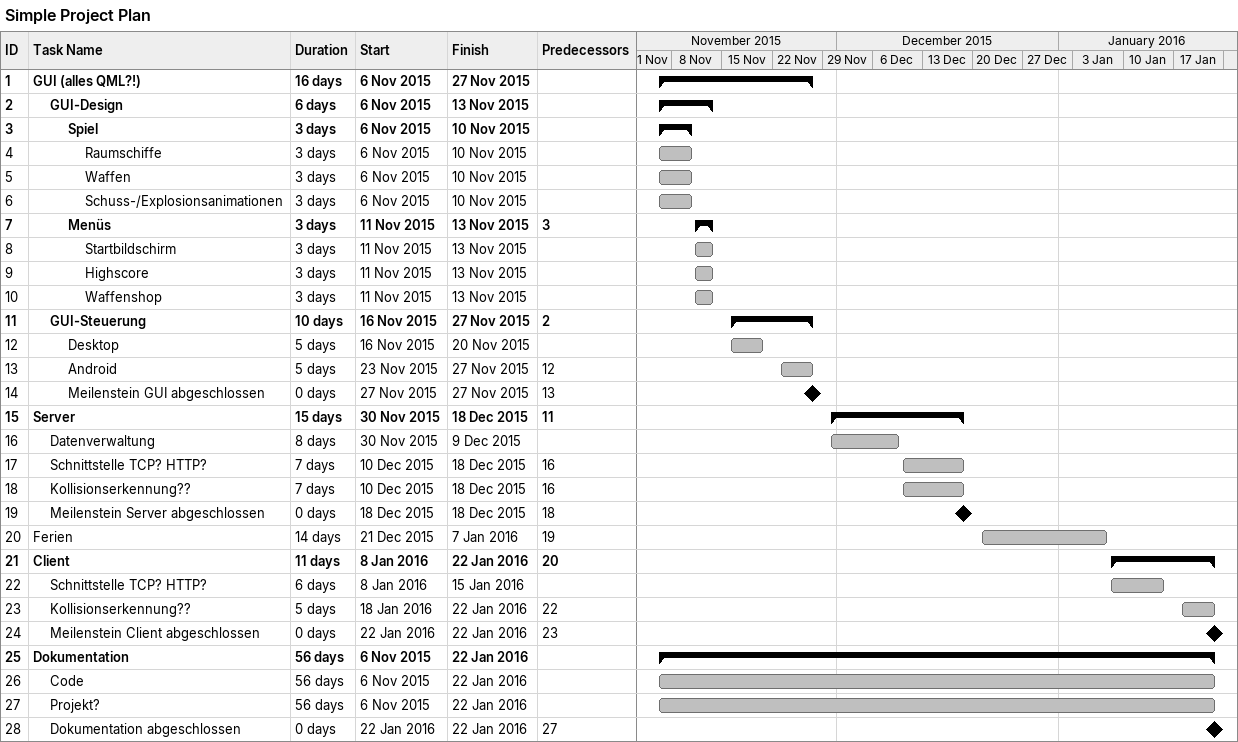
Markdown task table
Simple Project Plan

| ID | Level | Task | Duration | Start | Finish | Predecessors |
|---|---|---|---|---|---|---|
| 1 | 1 | **GUI (alles QML?!)** | 16d | 2015-11-06 | 2015-11-27 |  |
| 2 | 2 | **GUI-Design** | 6d | 2015-11-06 | 2015-11-13 |  |
| 3 | 3 | **Spiel** | 3d | 2015-11-06 | 2015-11-10 |  |
| 4 | 4 | Raumschiffe | 3d | 2015-11-06 | 2015-11-10 |  |
| 5 | 4 | Waffen | 3d | 2015-11-06 | 2015-11-10 |  |
| 6 | 4 | Schuss-/Explosionsanimationen | 3d | 2015-11-06 | 2015-11-10 |  |
| 7 | 3 | **Menüs** | 3d | 2015-11-11 | 2015-11-13 | 3 |
| 8 | 4 | Startbildschirm | 3d | 2015-11-11 | 2015-11-13 |  |
| 9 | 4 | Highscore | 3d | 2015-11-11 | 2015-11-13 |  |
| 10 | 4 | Waffenshop | 3d | 2015-11-11 | 2015-11-13 |  |
| 11 | 2 | **GUI-Steuerung** | 10d | 2015-11-16 | 2015-11-27 | 2 |
| 12 | 3 | Desktop | 5d | 2015-11-16 | 2015-11-20 |  |
| 13 | 3 | Android | 5d | 2015-11-23 | 2015-11-27 | 12 |
| 14 | 3 | Meilenstein GUI abgeschlossen | 0d | 2015-11-27 | 2015-11-27 | 13 |
| 15 | 1 | **Server** | 15d | 2015-11-30 | 2015-12-18 | 11 |
| 16 | 2 | Datenverwaltung | 8d | 2015-11-30 | 2015-12-09 |  |
| 17 | 2 | Schnittstelle TCP? HTTP? | 7d | 2015-12-10 | 2015-12-18 | 16 |
| 18 | 2 | Kollisionserkennung?? | 7d | 2015-12-10 | 2015-12-18 | 16 |
| 19 | 2 | Meilenstein Server abgeschlossen | 0d | 2015-12-18 | 2015-12-18 | 18 |
| 20 | 1 | Ferien | 14d | 2015-12-21 | 2016-01-07 | 19 |
| 21 | 1 | **Client** | 11d | 2016-01-08 | 2016-01-22 | 20 |
| 22 | 2 | Schnittstelle TCP? HTTP? | 6d | 2016-01-08 | 2016-01-15 |  |
| 23 | 2 | Kollisionserkennung?? | 5d | 2016-01-18 | 2016-01-22 | 22 |
| 24 | 2 | Meilenstein Client abgeschlossen | 0d | 2016-01-22 | 2016-01-22 | 23 |
| 25 | 1 | **Dokumentation** | 56d | 2015-11-06 | 2016-01-22 |  |
| 26 | 2 | Code | 56d | 2015-11-06 | 2016-01-22 |  |
| 27 | 2 | Projekt? | 56d | 2015-11-06 | 2016-01-22 |  |
| 28 | 2 | Dokumentation abgeschlossen | 0d | 2016-01-22 | 2016-01-22 | 27 |
